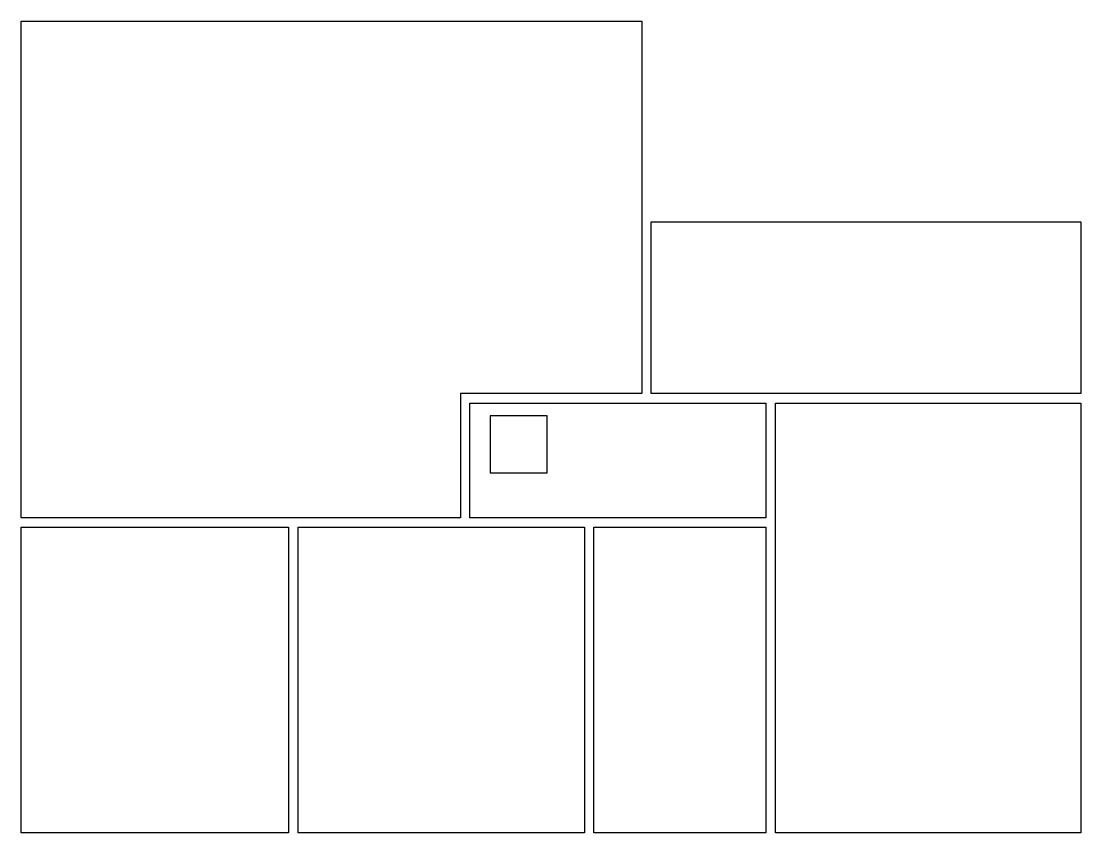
# Model space of a CAD drawing. Header units: millimetres. Extents: x 1 to 12.1, y 0.9 to 9.4.
import ezdxf

# ---------------------------------------------------------------- set-up
doc = ezdxf.new("R2010")
doc.units = ezdxf.units.MM
doc.layers.add('AREE LEONARDO', color=7, linetype='Continuous')

msp = doc.modelspace()

# ---------------------------------------------------------------- linework, layer by layer
at = {"layer": 'AREE LEONARDO', "color": 5}
for points in [[(0.958, 9.388), (7.459, 9.388), (7.459, 5.488), (5.559, 5.488), (5.559, 4.188), (0.958, 4.188)], [(5.659, 5.388), (8.759, 5.388), (8.759, 4.188), (5.659, 4.188)], [(8.859, 5.388), (12.059, 5.388), (12.059, 0.888), (8.859, 0.888)], [(0.958, 4.088), (3.759, 4.088), (3.759, 0.888), (0.958, 0.888)], [(3.859, 4.088), (6.859, 4.088), (6.859, 0.888), (3.859, 0.888)]]:
    msp.add_lwpolyline(points, close=True, dxfattribs=at)
at = {"layer": 'AREE LEONARDO', "color": 3}
for points in [[(7.559, 7.288), (12.059, 7.288), (12.059, 5.488), (7.559, 5.488)], [(6.959, 4.088), (8.759, 4.088), (8.759, 0.888), (6.959, 0.888)]]:
    msp.add_lwpolyline(points, close=True, dxfattribs=at)
at = {"layer": 'AREE LEONARDO', "color": 1}
msp.add_lwpolyline([(5.87, 4.656), (6.47, 4.656), (6.47, 5.256), (5.87, 5.256)], close=True, dxfattribs=at)

doc.saveas('drawing.dxf')
